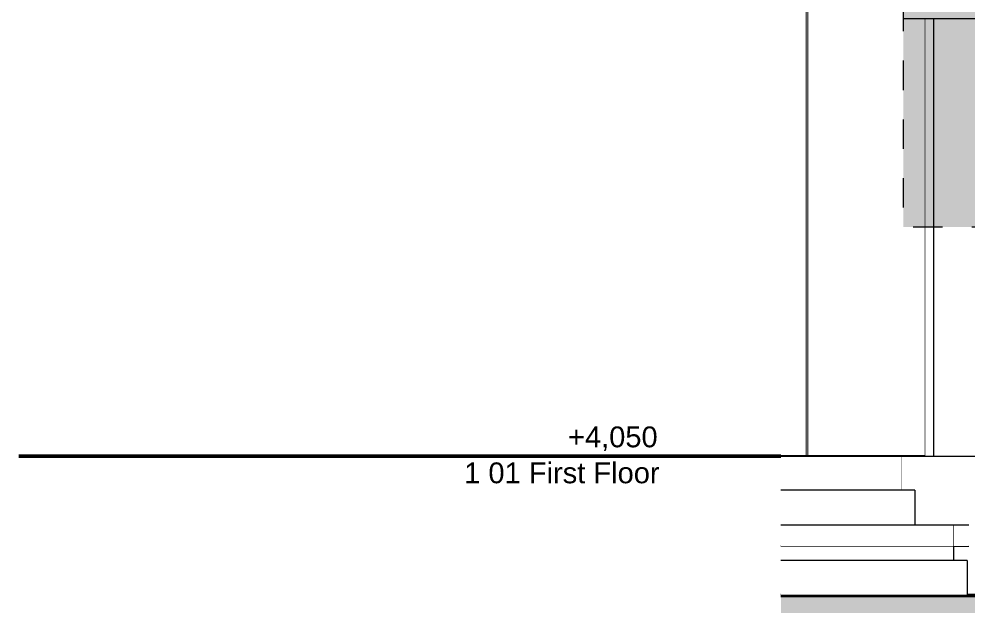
# Model space of a CAD drawing. Header units: millimetres. Extents: x -46169 to 237885, y -84465 to 18123.
# Drawn here: x 105745 to 110306, y -81003 to -78183 of the extents above; entities that cross this region are included whole.
import ezdxf

# ---------------------------------------------------------------- set-up
doc = ezdxf.new("R2010")
doc.units = ezdxf.units.MM
doc.header["$MEASUREMENT"] = 0
doc.linetypes.add('Dashed', pattern=[2822.222233, 1411.111116, -1411.111116])
doc.linetypes.add('Wipeout_Contour', pattern=[1000, 0, -1000])
for name, color, linetype, lineweight, true_color in [('0_Pen_No__25', 7, 'Continuous', 50, 0x2a2a2a), ('A-35-M_FFE_Sanitary_Pen_No__145', 7, 'Continuous', 0, 0xa6a6a6), ('New_A-20-M_Floor_Slab_Pen_No__29', 7, 'Continuous', 50, 0x2a2a2a), ('New_A-20-M_Floor_Slab_Pen_No__81', 7, 'Continuous', 20, 0x6a6a6a)]:
    doc.layers.add(name, color=color, linetype=linetype, lineweight=lineweight, true_color=true_color)
for name, color, linetype, lineweight in [('0_Pen_No__6', 7, 'Continuous', 35), ('0_Pen_No__85', 8, 'Continuous', 20), ('A-35-M_FFE_Sanitary_Pen_No__191', 7, 'Continuous', 5), ('New_A-20-M_Floor_Slab_Pen_No__87', 8, 'Continuous', 20), ('New_A-20-M_Floor_Slab_Pen_No__89', 8, 'Continuous', 20), ('New_A-25-M_Curtain_Wall_Pen_No__87', 8, 'Continuous', 20), ('New_A-25-M_Wall_Ext_Pen_No__87', 8, 'Continuous', 20), ('New_I-25-M_Wall_Finish_Pen_No__87', 8, 'Continuous', 20)]:
    doc.layers.add(name, color=color, linetype=linetype, lineweight=lineweight)
for name, color, linetype in [('New_A-20-M_Floor_Slab', 7, 'Continuous'), ('New_A-25-M_Curtain_Wall', 7, 'Continuous'), ('New_A-25-M_Wall_Ext', 7, 'Continuous'), ('New_I-25-M_Wall_Finish', 7, 'Continuous')]:
    doc.layers.add(name, color=color, linetype=linetype)
doc.styles.add('GENERATED_STYLE_2', font='')
doc.styles.get('GENERATED_STYLE_2').set_extended_font_data('Arial')

# ---------------------------------------------------------------- blocks, each defined once
blk = doc.blocks.new('Section Elem_2_2', base_point=(64459.2, -84332.6))
at = {"color": 254, "linetype": 'Wipeout_Contour', "lineweight": 0, "ltscale": 822760.914262}
blk.add_wipeout([(110142.1, -80282.6), (110309.7, -80282.6), (110309.7, -79726.4), (114918.4, -79726.4), (114918.4, -78182.6), (110142.1, -78182.6)], dxfattribs=at).dxf.layer = 'New_A-25-M_Wall_Ext'
at = {"color": 254, "linetype": 'Wipeout_Contour', "lineweight": 0, "ltscale": 542659.26751}
blk.add_wipeout([(110097.9, -78182.6), (110097.9, -80282.6), (110142.1, -80282.6), (110142.1, -78182.6)], dxfattribs=at).dxf.layer = 'New_A-25-M_Wall_Ext'
at = {"layer": 'New_A-25-M_Wall_Ext_Pen_No__87', "linetype": 'Continuous'}
for p, q in [((110097.9, -78182.6), (110097.9, -80282.6)), ((110142.1, -80282.6), (110142.1, -78182.6))]:
    blk.add_line(p, q, dxfattribs=at)
blk = doc.blocks.new('Section Elem_3_2', base_point=(64459.2, -84332.6))
at = {"color": 254, "linetype": 'Wipeout_Contour', "lineweight": 0, "ltscale": 545256.539611}
blk.add_wipeout([(109406.9, -80783.9), (110238.3, -80783.9), (110238.3, -80715.1), (109406.9, -80715.1)], dxfattribs=at).dxf.layer = 'New_A-20-M_Floor_Slab'
at = {"color": 254, "linetype": 'Wipeout_Contour', "lineweight": 0, "ltscale": 545739.12066}
blk.add_wipeout([(109406.9, -80952.9), (109406.9, -80953.1), (110238.3, -80953.1), (110238.3, -80952.9)], dxfattribs=at).dxf.layer = 'New_A-20-M_Floor_Slab'
at = {"layer": 'New_A-20-M_Floor_Slab_Pen_No__87', "linetype": 'Continuous'}
blk.add_line((110238.3, -80715.1), (109406.9, -80715.1), dxfattribs=at)
blk = doc.blocks.new('Section Elem_4_2', base_point=(64459.2, -84332.6))
at = {"color": 254, "linetype": 'Wipeout_Contour', "lineweight": 0, "ltscale": 25429937.22512363}
blk.add_wipeout([(110238.3, -80783.9), (110303, -80783.9), (110303, -80952.9), (110238.3, -80952.9), (110238.3, -80953.1), (121390.9, -80953.1), (121390.9, -80952.9), (121326.2, -80952.9), (121326.2, -80783.9), (121390.9, -80783.9), (121390.9, -80715.1), (121319.7, -80715.1), (121319.7, -80952.4), (121284.7, -80952.4), (121284.7, -80942.4), (121309.7, -80942.4), (121309.7, -80715.1), (121044.7, -80715.1), (121044.7, -80952.4), (121009.7, -80952.4), (121009.7, -80942.4), (121034.7, -80942.4), (121034.7, -80715.1), (120494.7, -80715.1), (120494.7, -80942.4), (120520.2, -80942.4), (120520.2, -80952.4), (120459.2, -80952.4), (120459.2, -80942.4), (120484.7, -80942.4), (120484.7, -80715.1), (119944.7, -80715.1), (119944.7, -80942.4), (119969.7, -80942.4), (119969.7, -80952.4), (119909.7, -80952.4), (119909.7, -80942.4), (119934.7, -80942.4), (119934.7, -80715.1), (119394.7, -80715.1), (119394.7, -80942.4), (119420.2, -80942.4), (119420.2, -80952.4), (119359.2, -80952.4), (119359.2, -80942.4), (119384.7, -80942.4), (119384.7, -80715.1), (118844.7, -80715.1), (118844.7, -80942.4), (118869.7, -80942.4), (118869.7, -80952.4), (118809.7, -80952.4), (118809.7, -80942.4), (118834.7, -80942.4), (118834.7, -80715.1), (118294.7, -80715.1), (118294.7, -80942.4), (118320.2, -80942.4), (118320.2, -80952.4), (118259.2, -80952.4), (118259.2, -80942.4), (118284.7, -80942.4), (118284.7, -80715.1), (117744.7, -80715.1), (117744.7, -80942.4), (117769.7, -80942.4), (117769.7, -80952.4), (117709.7, -80952.4), (117709.7, -80942.4), (117734.7, -80942.4), (117734.7, -80715.1), (117194.7, -80715.1), (117194.7, -80942.4), (117220.2, -80942.4), (117220.2, -80952.4), (117159.7, -80952.4), (117159.7, -80942.4), (117184.7, -80942.4), (117184.7, -80715.1), (116644.7, -80715.1), (116644.7, -80942.4), (116670.2, -80942.4), (116670.2, -80952.4), (116609.2, -80952.4), (116609.2, -80942.4), (116634.7, -80942.4), (116634.7, -80715.1), (116094.7, -80715.1), (116094.7, -80942.4), (116119.7, -80942.4), (116119.7, -80952.4), (116059.7, -80952.4), (116059.7, -80942.4), (116084.7, -80942.4), (116084.7, -80715.1), (115544.7, -80715.1), (115544.7, -80942.4), (115570.2, -80942.4), (115570.2, -80952.4), (115509.2, -80952.4), (115509.2, -80942.4), (115534.7, -80942.4), (115534.7, -80715.1), (114994.7, -80715.1), (114994.7, -80942.4), (115019.7, -80942.4), (115019.7, -80952.4), (114959.7, -80952.4), (114959.7, -80942.4), (114984.7, -80942.4), (114984.7, -80715.1), (114444.7, -80715.1), (114444.7, -80942.4), (114470.2, -80942.4), (114470.2, -80952.4), (114409.2, -80952.4), (114409.2, -80942.4), (114434.7, -80942.4), (114434.7, -80715.1), (113894.7, -80715.1), (113894.7, -80942.4), (113919.7, -80942.4), (113919.7, -80952.4), (113859.7, -80952.4), (113859.7, -80942.4), (113884.7, -80942.4), (113884.7, -80715.1), (113344.7, -80715.1), (113344.7, -80942.4), (113370.2, -80942.4), (113370.2, -80952.4), (113309.7, -80952.4), (113309.7, -80942.4), (113334.7, -80942.4), (113334.7, -80715.1), (112794.7, -80715.1), (112794.7, -80942.4), (112820.2, -80942.4), (112820.2, -80952.4), (112759.7, -80952.4), (112759.7, -80942.4), (112784.7, -80942.4), (112784.7, -80715.1), (112244.7, -80715.1), (112244.7, -80942.4), (112270.2, -80942.4), (112270.2, -80952.4), (112209.7, -80952.4), (112209.7, -80942.4), (112234.7, -80942.4), (112234.7, -80715.1), (111694.7, -80715.1), (111694.7, -80942.4), (111720.2, -80942.4), (111720.2, -80952.4), (111659.7, -80952.4), (111659.7, -80942.4), (111684.7, -80942.4), (111684.7, -80715.1), (111144.7, -80715.1), (111144.7, -80942.4), (111170.2, -80942.4), (111170.2, -80952.4), (111109.2, -80952.4), (111109.2, -80942.4), (111134.7, -80942.4), (111134.7, -80715.1), (110594.7, -80715.1), (110594.7, -80942.4), (110619.7, -80942.4), (110619.7, -80952.4), (110584.7, -80952.4), (110584.7, -80715.1), (110319.7, -80715.1), (110319.7, -80942.4), (110344.7, -80942.4), (110344.7, -80952.4), (110309.7, -80952.4), (110309.7, -80715.1), (110238.3, -80715.1)], dxfattribs=at).dxf.layer = 'New_A-20-M_Floor_Slab'
at = {"layer": 'New_A-20-M_Floor_Slab_Pen_No__87', "linetype": 'Continuous'}
for p, q in [((110238.3, -80783.9), (110238.3, -80715.1)), ((110238.3, -80715.1), (110309.7, -80715.1)), ((110238.3, -80953.1), (110238.3, -80952.9))]:
    blk.add_line(p, q, dxfattribs=at)
blk = doc.blocks.new('Section Elem_6_2', base_point=(64459.2, -84332.6))
at = {"color": 254, "linetype": 'Wipeout_Contour', "lineweight": 0, "ltscale": 543937.657949}
blk.add_wipeout([(109406.9, -80282.1), (109406.9, -80445.9), (109986.4, -80445.9), (109986.4, -80282.1)], dxfattribs=at).dxf.layer = 'New_A-20-M_Floor_Slab'
at = {"color": 254, "linetype": 'Wipeout_Contour', "lineweight": 0, "ltscale": 544531.540577}
blk.add_wipeout([(109406.9, -80615.1), (109986.4, -80615.1), (109986.4, -80614.9), (109406.9, -80614.9)], dxfattribs=at).dxf.layer = 'New_A-20-M_Floor_Slab'
at = {"layer": 'New_A-20-M_Floor_Slab_Pen_No__87', "linetype": 'Continuous'}
for p, q in [((109986.4, -80282.1), (109406.9, -80282.1)), ((109986.4, -80282.6), (109986.4, -80282.1)), ((109986.4, -80282.6), (109986.4, -80445.9)), ((109986.4, -80614.9), (109986.4, -80615.1))]:
    blk.add_line(p, q, dxfattribs=at)
blk = doc.blocks.new('Section Elem_7_2', base_point=(64459.2, -84332.6))
at = {"color": 254, "linetype": 'Wipeout_Contour', "lineweight": 0, "ltscale": 1090967.287108876}
blk.add_wipeout([(110309.7, -80282.6), (109986.4, -80282.6), (109986.4, -80445.9), (110051.1, -80445.9), (110051.1, -80614.9), (109986.4, -80614.9), (109986.4, -80615.1), (110309.7, -80615.1)], dxfattribs=at).dxf.layer = 'New_A-20-M_Floor_Slab'
at = {"layer": 'New_A-20-M_Floor_Slab_Pen_No__87', "linetype": 'Continuous'}
blk.add_line((109986.4, -80282.6), (110309.7, -80282.6), dxfattribs=at)
blk = doc.blocks.new('Section Elem_54_2', base_point=(64459.2, -84332.6))
at = {"layer": 'New_A-20-M_Floor_Slab_Pen_No__81', "linetype": 'Continuous', "lineweight": 0, "true_color": 0x353535}
blk.add_hatch(color=250, dxfattribs=at).paths.add_polyline_path([(110430, -81053.1), (110430, -80953.1), (109406.9, -80953.1), (109406.9, -81053.1)])
at = {"layer": 'New_A-20-M_Floor_Slab_Pen_No__29', "linetype": 'Continuous'}
for p, q in [((110430, -80953.1), (109406.9, -80953.1)), ((110430, -81053.1), (109406.9, -81053.1))]:
    blk.add_line(p, q, dxfattribs=at)
blk = doc.blocks.new('Section Elem_55_2', base_point=(64459.2, -84332.6))
at = {"color": 254, "linetype": 'Wipeout_Contour', "lineweight": 0, "ltscale": 545056.691956}
blk.add_wipeout([(109406.9, -80615.1), (109406.9, -80715.1), (110238.3, -80715.1), (110238.3, -80615.1)], dxfattribs=at).dxf.layer = 'New_A-20-M_Floor_Slab'
at = {"layer": 'New_A-20-M_Floor_Slab_Pen_No__89', "linetype": 'Continuous'}
for q in [(109406.9, -80615.1), (110238.3, -80715.1)]:
    blk.add_line((110238.3, -80615.1), q, dxfattribs=at)
blk = doc.blocks.new('Section Elem_56_2', base_point=(64459.2, -84332.6))
at = {"color": 254, "linetype": 'Wipeout_Contour', "lineweight": 0, "ltscale": 545642.764319}
blk.add_wipeout([(109406.9, -80783.9), (109406.9, -80952.9), (110303, -80952.9), (110303, -80783.9)], dxfattribs=at).dxf.layer = 'New_A-20-M_Floor_Slab'
at = {"layer": 'New_A-20-M_Floor_Slab_Pen_No__89', "linetype": 'Continuous'}
for p, q in [((110303, -80783.9), (109406.9, -80783.9)), ((110303, -80783.9), (110303, -80952.9)), ((110303, -80952.9), (109406.9, -80952.9))]:
    blk.add_line(p, q, dxfattribs=at)
blk = doc.blocks.new('Section Elem_57_2', base_point=(64459.2, -84332.6))
at = {"color": 254, "linetype": 'Wipeout_Contour', "lineweight": 0, "ltscale": 544435.649865}
blk.add_wipeout([(110051.1, -80445.9), (109406.9, -80445.9), (109406.9, -80614.9), (110051.1, -80614.9)], dxfattribs=at).dxf.layer = 'New_A-20-M_Floor_Slab'
at = {"layer": 'New_A-20-M_Floor_Slab_Pen_No__89', "linetype": 'Continuous'}
for p, q in [((110051.1, -80445.9), (109406.9, -80445.9)), ((110051.1, -80445.9), (110051.1, -80614.9)), ((110051.1, -80614.9), (109406.9, -80614.9))]:
    blk.add_line(p, q, dxfattribs=at)
blk = doc.blocks.new('Section Elem_59_2', base_point=(64459.2, -84332.6))
at = {"color": 254, "linetype": 'Wipeout_Contour', "lineweight": 0, "ltscale": 546512.16438}
blk.add_wipeout([(110238.3, -80715.1), (110309.7, -80715.1), (110309.7, -80615.1), (110238.3, -80615.1)], dxfattribs=at).dxf.layer = 'New_A-20-M_Floor_Slab'
at = {"layer": 'New_A-20-M_Floor_Slab_Pen_No__89', "linetype": 'Continuous'}
blk.add_line((110309.7, -80615.1), (110238.3, -80615.1), dxfattribs=at)
blk = doc.blocks.new('Section Elem_85_2', base_point=(64459.2, -84332.6))
at = {"color": 254, "linetype": 'Wipeout_Contour', "lineweight": 0, "ltscale": 538491.13514}
blk.add_wipeout([(109528.8, -76237.6), (109526.8, -76237.6), (109526.8, -80277.6), (109528.8, -80277.6)], dxfattribs=at).dxf.layer = 'New_A-25-M_Curtain_Wall'
at = {"layer": 'New_A-25-M_Curtain_Wall_Pen_No__87', "linetype": 'Continuous'}
for p, q in [((109528.8, -80277.6), (109528.8, -76237.6)), ((109538.6, -80282.1), (109538.6, -76232.6))]:
    blk.add_line(p, q, dxfattribs=at)
blk = doc.blocks.new('Section Elem_87_2', base_point=(64459.2, -84332.6))
at = {"color": 254, "linetype": 'Wipeout_Contour', "lineweight": 0, "ltscale": 816471.663468}
blk.add_wipeout([(110097.9, -80277.6), (109538.6, -80277.6), (109538.6, -80282.1), (109986.4, -80282.1), (109986.4, -80282.6), (110097.9, -80282.6)], dxfattribs=at).dxf.layer = 'New_A-25-M_Curtain_Wall'
at = {"layer": 'New_A-25-M_Curtain_Wall_Pen_No__87', "linetype": 'Continuous'}
for p in [(109538.6, -80282.1), (110097.9, -80277.6)]:
    blk.add_line(p, (109538.6, -80277.6), dxfattribs=at)
blk = doc.blocks.new('Section Elem_88_2', base_point=(64459.2, -84332.6))
at = {"color": 254, "linetype": 'Wipeout_Contour', "lineweight": 0, "ltscale": 543000.111529}
blk.add_wipeout([(109406.9, -80277.6), (109406.9, -80282.1), (109528.8, -80282.1), (109528.8, -80277.6)], dxfattribs=at).dxf.layer = 'New_A-25-M_Curtain_Wall'
at = {"layer": 'New_A-25-M_Curtain_Wall_Pen_No__87', "linetype": 'Continuous'}
for p, q in [((109528.8, -80277.6), (109406.9, -80277.6)), ((109528.8, -80282.1), (109528.8, -80277.6))]:
    blk.add_line(p, q, dxfattribs=at)
blk = doc.blocks.new('Section Elem_106_2', base_point=(64459.2, -84332.6))
at = {"color": 254, "linetype": 'Wipeout_Contour', "lineweight": 0, "ltscale": 2151867.726379759}
blk.add_wipeout([(109538.6, -80277.6), (110097.9, -80277.6), (110097.9, -78182.6), (109996.2, -78182.6), (109996.2, -77097.6), (109931.2, -77085.1), (109926.2, -77083.9), (109925.2, -77082), (109925, -77008.1), (109930.2, -77006.3), (109941.5, -77004.5), (109958.6, -77002.7), (109980.8, -77001.2), (109996.2, -77000.4), (109996.2, -76237.6), (109538.6, -76237.6)], dxfattribs=at).dxf.layer = 'New_A-25-M_Curtain_Wall'
blk = doc.blocks.new('Section Elem_108_2', base_point=(64459.2, -84332.6))
at = {"color": 254, "linetype": 'Wipeout_Contour', "lineweight": 0, "ltscale": 538292.741993}
blk.add_wipeout([(109406.9, -76237.6), (109406.9, -80277.6), (109526.8, -80277.6), (109526.8, -76237.6)], dxfattribs=at).dxf.layer = 'New_A-25-M_Curtain_Wall'
blk = doc.blocks.new('Section Elem_114_2', base_point=(64459.2, -84332.6))
at = {"layer": 'New_I-25-M_Wall_Finish_Pen_No__87', "linetype": 'Continuous'}
for p, q in [((109996.2, -78182.6), (109996.2, -77097.6)), ((122222.3, -78182.6), (109996.2, -78182.6))]:
    blk.add_line(p, q, dxfattribs=at)
blk = doc.blocks.new('I-05 Lecture Theatre Elevation_STORY_MARKER', base_point=(64459.2, -84332.6))
at = {"layer": '0_Pen_No__25', "linetype": 'Continuous'}
for p, q in [((105744.9, -80282.6), (108806.9, -80282.6)), ((109006.9, -80282.6), (108806.9, -80282.6)), ((109006.9, -80282.6), (109206.9, -80282.6)), ((109306.9, -80282.6), (109206.9, -80282.6)), ((109406.9, -80282.6), (109306.9, -80282.6))]:
    blk.add_line(p, q, dxfattribs=at)
at = {"layer": '0_Pen_No__85', "linetype": 'Continuous'}
blk.add_line((109406.9, -80282.6), (122222.3, -80282.6), dxfattribs=at)
at = {"layer": '0_Pen_No__6', "char_height": 100, "attachment_point": 1, "style": 'GENERATED_STYLE_2'}
for s, insert in [('\\A1;{\\fArial|b0|i0|c0|p34;+4,050}', (108383.6, -80140.5)), ('\\A1;{\\fArial|b0|i0|c0|p34;1 01 First Floor}', (107884.7, -80313.3))]:
    blk.add_mtext(s, dxfattribs=dict(at, insert=insert))

msp = doc.modelspace()

# ---------------------------------------------------------------- block references
at = {"layer": 'New_A-20-M_Floor_Slab'}
for name in ['Section Elem_6_2', 'Section Elem_3_2']:
    msp.add_blockref(name, (64459.2, -84332.6), dxfattribs=at)
at = {"layer": 'New_A-25-M_Wall_Ext'}
msp.add_blockref('Section Elem_2_2', (64459.2, -84332.6), dxfattribs=at)

# ---------------------------------------------------------------- next in the draw order: block references
at = {"layer": 'New_A-20-M_Floor_Slab'}
for name in ['Section Elem_7_2', 'Section Elem_4_2']:
    msp.add_blockref(name, (64459.2, -84332.6), dxfattribs=at)
at = {"layer": 'New_A-25-M_Curtain_Wall'}
msp.add_blockref('Section Elem_85_2', (64459.2, -84332.6), dxfattribs=at)

# ---------------------------------------------------------------- next in the draw order: block references
at = {"layer": 'New_A-20-M_Floor_Slab'}
for name in ['Section Elem_55_2', 'Section Elem_54_2']:
    msp.add_blockref(name, (64459.2, -84332.6), dxfattribs=at)
at = {"layer": 'New_A-25-M_Curtain_Wall'}
msp.add_blockref('Section Elem_87_2', (64459.2, -84332.6), dxfattribs=at)

# ---------------------------------------------------------------- next in the draw order: block references
at = {"layer": 'New_A-20-M_Floor_Slab'}
for name in ['Section Elem_57_2', 'Section Elem_59_2', 'Section Elem_56_2']:
    msp.add_blockref(name, (64459.2, -84332.6), dxfattribs=at)
at = {"layer": 'New_A-25-M_Curtain_Wall'}
msp.add_blockref('Section Elem_88_2', (64459.2, -84332.6), dxfattribs=at)

# ---------------------------------------------------------------- next in the draw order: block references
msp.add_blockref('Section Elem_106_2', (64459.2, -84332.6), dxfattribs=at)

# ---------------------------------------------------------------- next in the draw order: block references
msp.add_blockref('Section Elem_108_2', (64459.2, -84332.6), dxfattribs=at)
at = {"layer": 'New_I-25-M_Wall_Finish'}
msp.add_blockref('Section Elem_114_2', (64459.2, -84332.6), dxfattribs=at)

# ---------------------------------------------------------------- next in the draw order: hatches: boundary and pattern name
at = {"layer": 'A-35-M_FFE_Sanitary_Pen_No__145', "linetype": 'Continuous', "lineweight": 0, "ltscale": 0.1, "true_color": 0xe8e8e8}
msp.add_hatch(color=254, dxfattribs=at).paths.add_polyline_path([(109996.2, -76082.6), (122215.7, -76082.6), (122215.7, -79182.6), (116866.1, -79182.6), (116866.1, -78182.6), (114813.1, -78182.6), (114813.1, -79182.6), (109996.2, -79182.6)])

# ---------------------------------------------------------------- next in the draw order: linework, layer by layer
at = {"layer": 'A-35-M_FFE_Sanitary_Pen_No__191', "linetype": 'Dashed', "ltscale": 0.1, "flags": 128}
msp.add_lwpolyline([(109996.2, -76082.6), (122215.7, -76082.6), (122215.7, -79182.6), (116866.1, -79182.6), (116866.1, -78182.6), (114813.1, -78182.6), (114813.1, -79182.6), (109996.2, -79182.6)], close=True, dxfattribs=at)

# ---------------------------------------------------------------- next in the draw order: block references
at = {"linetype": 'Continuous', "lineweight": 0}
msp.add_blockref('I-05 Lecture Theatre Elevation_STORY_MARKER', (64459.2, -84332.6), dxfattribs=at)

doc.saveas('drawing.dxf')
